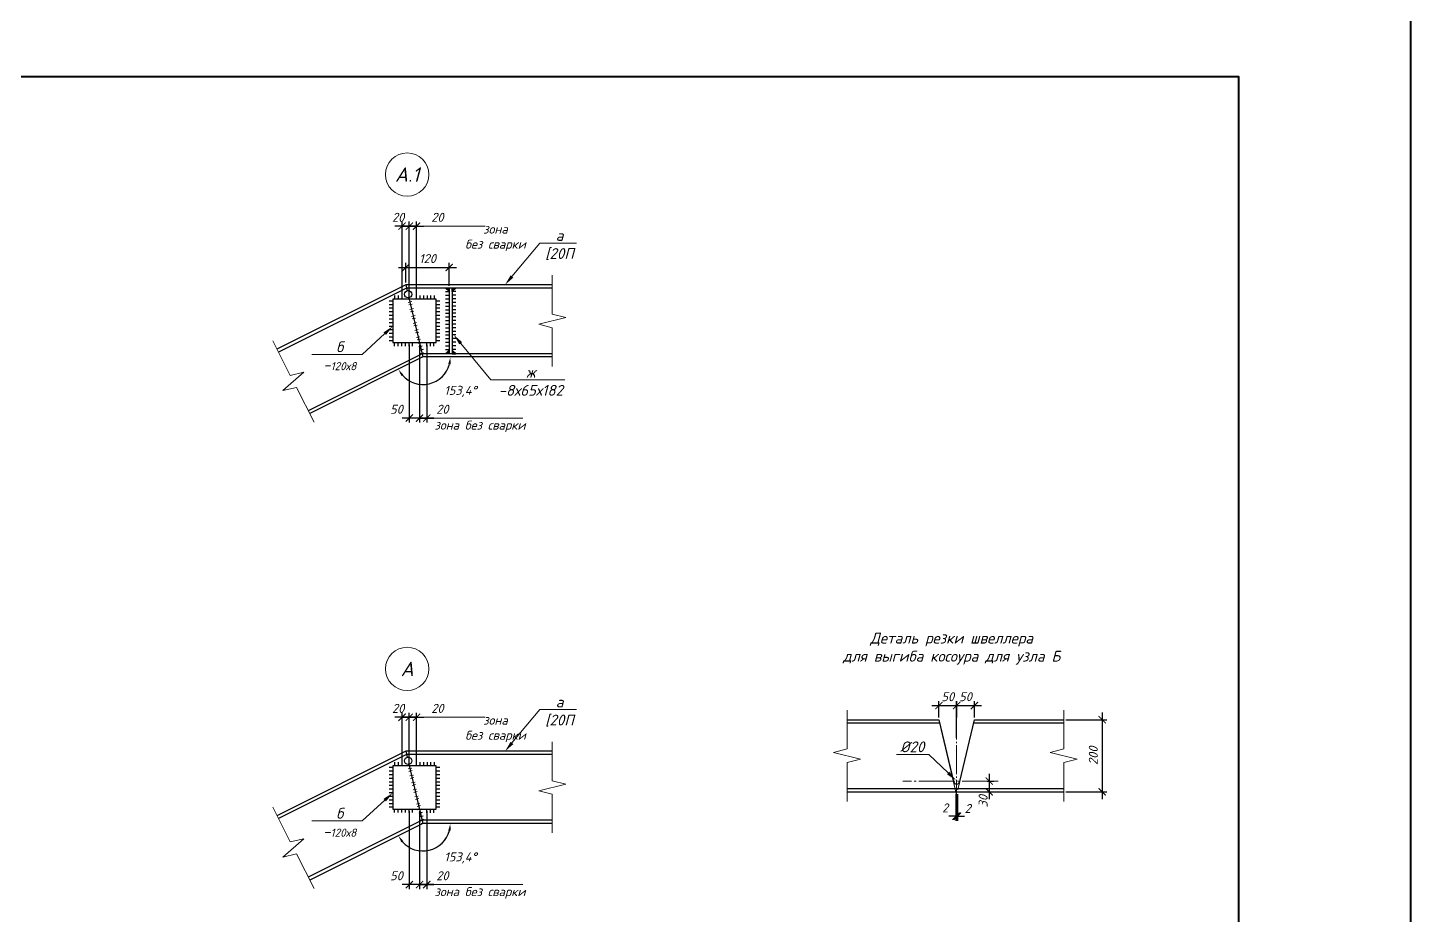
# Model space of a CAD drawing. Header units: millimetres. Extents: x -79646 to 95064, y -231229 to -58107.
# Drawn here: x -43591 to -39761, y -156234 to -153775 of the extents above; entities that cross this region are included whole.
import ezdxf
from ezdxf import colors
from ezdxf.entities.mleader import LeaderData, LeaderLine
from ezdxf.enums import TextEntityAlignment as Align
from ezdxf.math import Vec2, Vec3

# ---------------------------------------------------------------- set-up
doc = ezdxf.new("R2010")
doc.units = ezdxf.units.MM
doc.header["$PDMODE"] = 3
doc.linetypes.add('GOST2.303 5', pattern=[24, 20, -1.5, 1, -1.5])
doc.layers.get('0').update_dxf_attribs({"lineweight": 5})
doc.layers.get('Defpoints').update_dxf_attribs({"lineweight": 0})
for name, color, linetype, lineweight in [('#Cварка', 96, 'Continuous', 30), ('#Dimensions', 7, 'Continuous', 9), ('#Выноски', 7, 'Continuous', 15), ('#Оси', 7, 'Continuous', 9), ('k_ Металл', 1, 'Continuous', 30)]:
    doc.layers.add(name, color=color, linetype=linetype, lineweight=lineweight)
doc.layers.add('NoPrint', color=18, linetype='Continuous', plot=False)
doc.styles.add('ESKDW', font='eskdw.shx', dxfattribs={"oblique": 15})
doc.styles.get("Standard").update_dxf_attribs({"font": 'arial.ttf'})
doc.styles.add('STEP PR', font='isocpeui.ttf')
doc.dimstyles.new('SPDS', dxfattribs={"dimscale": 50, "dimtxt": 2.5, "dimasz": 2, "dimexe": 1.25, "dimexo": 0.625, "dimtad": 1, "dimdec": 0, "dimrnd": 0.001, "dimtxsty": 'ESKDW', "dimblk": 'ARCHTICK', "dimcen": 2.5, "dimdle": 2, "dimclrd": 256, "dimclre": 256, "dimclrt": 7, "dimadec": 0, "dimazin": 2, "dimtfac": 0.75, "dimtdec": 0, "dimtmove": 1, "dimatfit": 3, "dimfxl": 1, "dimtolj": 1, "dimarcsym": 1})

# ---------------------------------------------------------------- blocks, each defined once
blk = doc.blocks.new('*U452')
at = {"color": 0, "linetype": 'ByBlock', "lineweight": -2}
for p, q in [((3.58, 0), (3.9, 1.25)), ((3.9, 1.25), (4.52, -1.25)), ((3.58, 0), (0, 0)), ((4.52, -1.25), (4.83, 0)), ((8.42, 0), (4.83, 0))]:
    blk.add_line(p, q, dxfattribs=at)
blk = doc.blocks.new('*U555')
at = {"color": 0, "linetype": 'ByBlock', "lineweight": -2}
for p, q in [((3.58, 0), (3.9, 1.25)), ((3.9, 1.25), (4.52, -1.25)), ((3.58, 0), (0, 0)), ((4.52, -1.25), (4.83, 0)), ((8.42, 0), (4.83, 0))]:
    blk.add_line(p, q, dxfattribs=at)
blk = doc.blocks.new('*U531')
for points in [[(0, -0.5), (0, 0.5)], [(1, -0.5), (1, 0.5)], [(2, -0.5), (2, 0.5)], [(3, -0.5), (3, 0.5)], [(4, -0.5), (4, 0.5)]]:
    blk.add_lwpolyline(points)
blk = doc.blocks.new('*D443')
at = {"layer": '#Dimensions', "lineweight": -2, "transparency": 16777216}
blk.add_arc((-42496.4, -155979.6), 76.1, 221.6655, 344.8996, dxfattribs=at)
at = {"layer": '#Dimensions', "lineweight": 0, "transparency": 16777216}
for points in [[(-42556, -156032.1), (-42550.5, -156028.3), (-42564.5, -156013.6)], [(-42426.2, -155999), (-42419.6, -155999.9), (-42420.3, -155979.6)]]:
    blk.add_solid(points, dxfattribs=at)
at = {"layer": 'Defpoints', "color": 0, "lineweight": 0, "transparency": 16777216}
for p in [(-42496.4, -155979.6), (-42496.4, -155979.6), (-42246.4, -155979.6), (-42512.6, -156054), (-42717.9, -156090.3)]:
    blk.add_point(p, dxfattribs=at)
at = {"layer": '#Dimensions', "transparency": 16777216, "insert": (-42392.3, -156074.9), "char_height": 25, "attachment_point": 5, "style": 'STEP PR'}
blk.add_mtext('\\A1;153,4°', dxfattribs=at)
blk = doc.blocks.new('*U115')
at = {"color": 0, "linetype": 'ByBlock', "lineweight": -2}
blk.add_circle((0, 0), 6, dxfattribs=at)
blk.add_attdef('Узел', text='', height=4, dxfattribs=at).set_placement((0, 0), align=Align.MIDDLE_CENTER)
blk = doc.blocks.new('*U514')
at = {"lineweight": 13}
for points in [[(0, -0.5), (0, 0.5)], [(0.7, -0.5), (0.7, 0.5)], [(2, -0.5), (2, 0.5)], [(2.7, -0.5), (2.7, 0.5)], [(4, -0.5), (4, 0.5)], [(4.7, -0.5), (4.7, 0.5)], [(6, -0.5), (6, 0.5)], [(6.7, -0.5), (6.7, 0.5)], [(8, -0.5), (8, 0.5)], [(8.7, -0.5), (8.7, 0.5)], [(10, -0.5), (10, 0.5)], [(10.7, -0.5), (10.7, 0.5)]]:
    blk.add_lwpolyline(points, dxfattribs=at)
blk = doc.blocks.new('*U516')
for points in [[(0, -0.5), (0, 0.5)], [(1, -0.5), (1, 0.5)], [(2, -0.5), (2, 0.5)], [(3, -0.5), (3, 0.5)], [(4, -0.5), (4, 0.5)], [(5, -0.5), (5, 0.5)]]:
    blk.add_lwpolyline(points)
blk = doc.blocks.new('*U515')
for points in [[(0, -0.5), (0, 0.5)], [(1, -0.5), (1, 0.5)], [(2, -0.5), (2, 0.5)], [(3, -0.5), (3, 0.5)], [(4, -0.5), (4, 0.5)], [(5, -0.5), (5, 0.5)], [(6, -0.5), (6, 0.5)], [(7, -0.5), (7, 0.5)], [(8, -0.5), (8, 0.5)], [(9, -0.5), (9, 0.5)], [(10, -0.5), (10, 0.5)], [(11, -0.5), (11, 0.5)]]:
    blk.add_lwpolyline(points)
blk = doc.blocks.new('*U517')
for points in [[(0, -0.5), (0, 0.5)], [(1, -0.5), (1, 0.5)], [(2, -0.5), (2, 0.5)]]:
    blk.add_lwpolyline(points)
blk = doc.blocks.new('*U518')
for points in [[(0, -0.5), (0, 0.5)], [(1, -0.5), (1, 0.5)], [(2, -0.5), (2, 0.5)]]:
    blk.add_lwpolyline(points)
blk = doc.blocks.new('_ArchTick')
at = {"color": 0, "linetype": 'ByBlock', "const_width": 0.15}
blk.add_lwpolyline([(-0.5, -0.5), (0.5, 0.5)], dxfattribs=at)
blk = doc.blocks.new('*D529')
at = {"layer": '#Dimensions', "lineweight": -2, "transparency": 16777216}
for p, q in [((-42554.2, -155685.2), (-42574.2, -155685.2)), ((-42554.2, -155813.3), (-42554.2, -155672.7)), ((-42554.2, -155685.2), (-42534.1, -155685.2)), ((-42534.1, -155813.3), (-42534.1, -155672.7)), ((-42534.1, -155685.2), (-42514.1, -155685.2))]:
    blk.add_line(p, q, dxfattribs=at)
at = {"layer": 'Defpoints', "color": 0, "lineweight": 0, "transparency": 16777216}
for p in [(-42534.1, -155685.2), (-42554.2, -155819.6), (-42534.1, -155819.6)]:
    blk.add_point(p, dxfattribs=at)
at = {"layer": '#Dimensions', "lineweight": -2, "transparency": 16777216, "xscale": 20, "yscale": 20, "zscale": 20}
blk.add_blockref('_ArchTick', (-42554.2, -155685.2), dxfattribs=at)
at = {"layer": '#Dimensions', "lineweight": -2, "transparency": 16777216, "xscale": 20, "yscale": 20, "zscale": 20, "rotation": 180}
blk.add_blockref('_ArchTick', (-42534.1, -155685.2), dxfattribs=at)
at = {"layer": '#Dimensions', "transparency": 16777216, "insert": (-42565, -155660.7), "char_height": 25, "attachment_point": 5, "style": 'STEP PR'}
blk.add_mtext('\\A1;20', dxfattribs=at)
blk = doc.blocks.new('*D530')
at = {"layer": '#Dimensions', "lineweight": -2, "transparency": 16777216}
for p, q in [((-42534.1, -155685.2), (-42554.1, -155685.2)), ((-42534.1, -155813.3), (-42534.1, -155672.7)), ((-42514.1, -155685.2), (-42534.1, -155685.2)), ((-42514.1, -155813.3), (-42514.1, -155672.7)), ((-42514.1, -155685.2), (-42494.1, -155685.2))]:
    blk.add_line(p, q, dxfattribs=at)
at = {"layer": 'Defpoints', "color": 0, "lineweight": 0, "transparency": 16777216}
for p in [(-42534.1, -155685.2), (-42534.1, -155819.6), (-42514.1, -155819.6)]:
    blk.add_point(p, dxfattribs=at)
at = {"layer": '#Dimensions', "lineweight": -2, "transparency": 16777216, "xscale": 20, "yscale": 20, "zscale": 20}
blk.add_blockref('_ArchTick', (-42534.1, -155685.2), dxfattribs=at)
at = {"layer": '#Dimensions', "lineweight": -2, "transparency": 16777216, "xscale": 20, "yscale": 20, "zscale": 20, "rotation": 180}
blk.add_blockref('_ArchTick', (-42514.1, -155685.2), dxfattribs=at)
at = {"layer": '#Dimensions', "transparency": 16777216, "insert": (-42456.2, -155660.7), "char_height": 25, "attachment_point": 5, "style": 'STEP PR'}
blk.add_mtext('\\A1;20', dxfattribs=at)
blk = doc.blocks.new('*D527')
at = {"layer": '#Dimensions', "lineweight": -2, "transparency": 16777216}
for p, q in [((-42534.1, -155945.8), (-42534.1, -156161.4)), ((-42485.8, -155945.8), (-42485.8, -156161.4)), ((-42465.8, -156148.9), (-42554.1, -156148.9))]:
    blk.add_line(p, q, dxfattribs=at)
at = {"layer": 'Defpoints', "color": 0, "lineweight": 0, "transparency": 16777216}
for p in [(-42534.1, -155939.6), (-42485.8, -155939.6), (-42534.1, -156148.9)]:
    blk.add_point(p, dxfattribs=at)
at = {"layer": '#Dimensions', "lineweight": -2, "transparency": 16777216, "xscale": 20, "yscale": 20, "zscale": 20, "rotation": 180}
blk.add_blockref('_ArchTick', (-42534.1, -156148.9), dxfattribs=at)
at = {"layer": '#Dimensions', "lineweight": -2, "transparency": 16777216, "xscale": 20, "yscale": 20, "zscale": 20}
blk.add_blockref('_ArchTick', (-42485.8, -156148.9), dxfattribs=at)
at = {"layer": '#Dimensions', "transparency": 16777216, "insert": (-42569.6, -156124.4), "char_height": 25, "attachment_point": 5, "style": 'STEP PR'}
blk.add_mtext('\\A1;50', dxfattribs=at)
blk = doc.blocks.new('*D528')
at = {"layer": '#Dimensions', "lineweight": -2, "transparency": 16777216}
for p, q in [((-42505.8, -155945.8), (-42505.8, -156161.4)), ((-42485.8, -155945.7), (-42485.8, -156161.4)), ((-42505.8, -156148.9), (-42525.8, -156148.9)), ((-42505.8, -156148.9), (-42485.8, -156148.9)), ((-42485.8, -156148.9), (-42465.8, -156148.9))]:
    blk.add_line(p, q, dxfattribs=at)
at = {"layer": 'Defpoints', "color": 0, "lineweight": 0, "transparency": 16777216}
for p in [(-42505.8, -155939.6), (-42485.8, -155939.4), (-42485.8, -156148.9)]:
    blk.add_point(p, dxfattribs=at)
at = {"layer": '#Dimensions', "lineweight": -2, "transparency": 16777216, "xscale": 20, "yscale": 20, "zscale": 20}
blk.add_blockref('_ArchTick', (-42505.8, -156148.9), dxfattribs=at)
at = {"layer": '#Dimensions', "lineweight": -2, "transparency": 16777216, "xscale": 20, "yscale": 20, "zscale": 20, "rotation": 180}
blk.add_blockref('_ArchTick', (-42485.8, -156148.9), dxfattribs=at)
at = {"layer": '#Dimensions', "transparency": 16777216, "insert": (-42442.4, -156124.4), "char_height": 25, "attachment_point": 5, "style": 'STEP PR'}
blk.add_mtext('\\A1;20', dxfattribs=at)
blk = doc.blocks.new('*D532')
at = {"layer": '#Dimensions', "lineweight": -2, "transparency": 16777216}
for p, q in [((-41017.8, -155898.3), (-41017.8, -155972)), ((-41015.8, -155898.3), (-41015.8, -155972)), ((-41017.8, -155959.5), (-41037.8, -155959.5)), ((-41017.8, -155959.5), (-41015.8, -155959.5)), ((-41015.8, -155959.5), (-40995.8, -155959.5))]:
    blk.add_line(p, q, dxfattribs=at)
at = {"layer": 'Defpoints', "color": 0, "lineweight": 0, "transparency": 16777216}
for p in [(-41017.8, -155892), (-41015.8, -155892), (-41015.8, -155959.5)]:
    blk.add_point(p, dxfattribs=at)
at = {"layer": '#Dimensions', "lineweight": -2, "transparency": 16777216, "xscale": 20, "yscale": 20, "zscale": 20}
blk.add_blockref('_ArchTick', (-41017.8, -155959.5), dxfattribs=at)
at = {"layer": '#Dimensions', "lineweight": -2, "transparency": 16777216, "xscale": 20, "yscale": 20, "zscale": 20, "rotation": 180}
blk.add_blockref('_ArchTick', (-41015.8, -155959.5), dxfattribs=at)
at = {"layer": '#Dimensions', "transparency": 16777216, "insert": (-40987, -155938), "char_height": 25, "attachment_point": 5, "style": 'STEP PR'}
blk.add_mtext('\\A1;2', dxfattribs=at)
blk = doc.blocks.new('*D533')
at = {"layer": '#Dimensions', "lineweight": -2, "transparency": 16777216}
for p, q in [((-41019.8, -155898.3), (-41019.8, -155972)), ((-41017.8, -155898.3), (-41017.8, -155972)), ((-41019.8, -155959.5), (-41039.8, -155959.5)), ((-41019.8, -155959.5), (-41017.8, -155959.5)), ((-41017.8, -155959.5), (-40997.8, -155959.5))]:
    blk.add_line(p, q, dxfattribs=at)
at = {"layer": 'Defpoints', "color": 0, "lineweight": 0, "transparency": 16777216}
for p in [(-41019.8, -155892), (-41017.8, -155892), (-41017.8, -155959.5)]:
    blk.add_point(p, dxfattribs=at)
at = {"layer": '#Dimensions', "lineweight": -2, "transparency": 16777216, "xscale": 20, "yscale": 20, "zscale": 20}
blk.add_blockref('_ArchTick', (-41019.8, -155959.5), dxfattribs=at)
at = {"layer": '#Dimensions', "lineweight": -2, "transparency": 16777216, "xscale": 20, "yscale": 20, "zscale": 20, "rotation": 180}
blk.add_blockref('_ArchTick', (-41017.8, -155959.5), dxfattribs=at)
at = {"layer": '#Dimensions', "transparency": 16777216, "insert": (-41049.7, -155936.4), "char_height": 25, "attachment_point": 5, "style": 'STEP PR'}
blk.add_mtext('\\A1;2', dxfattribs=at)
blk = doc.blocks.new('*D534')
at = {"layer": '#Dimensions', "lineweight": -2, "transparency": 16777216}
for p, q in [((-41087, -155652.8), (-40997.8, -155652.8)), ((-41067, -155685.8), (-41067, -155640.3)), ((-41017.8, -155742.1), (-41017.8, -155640.3))]:
    blk.add_line(p, q, dxfattribs=at)
at = {"layer": 'Defpoints', "color": 0, "lineweight": 0, "transparency": 16777216}
for p in [(-41017.8, -155652.8), (-41067, -155692), (-41017.8, -155748.4)]:
    blk.add_point(p, dxfattribs=at)
at = {"layer": '#Dimensions', "lineweight": -2, "transparency": 16777216, "xscale": 20, "yscale": 20, "zscale": 20, "rotation": 180}
blk.add_blockref('_ArchTick', (-41067, -155652.8), dxfattribs=at)
at = {"layer": '#Dimensions', "lineweight": -2, "transparency": 16777216, "xscale": 20, "yscale": 20, "zscale": 20}
blk.add_blockref('_ArchTick', (-41017.8, -155652.8), dxfattribs=at)
at = {"layer": '#Dimensions', "transparency": 16777216, "insert": (-41042.4, -155628.3), "char_height": 25, "attachment_point": 5, "style": 'STEP PR'}
blk.add_mtext('\\A1;50', dxfattribs=at)
blk = doc.blocks.new('*D535')
at = {"layer": '#Dimensions', "lineweight": -2, "transparency": 16777216}
for p, q in [((-41037.7, -155652.8), (-40948.6, -155652.8)), ((-41017.7, -155685.8), (-41017.7, -155640.3)), ((-40968.6, -155685.8), (-40968.6, -155640.3))]:
    blk.add_line(p, q, dxfattribs=at)
at = {"layer": 'Defpoints', "color": 0, "lineweight": 0, "transparency": 16777216}
for p in [(-40968.6, -155652.8), (-41017.7, -155692), (-40968.6, -155692)]:
    blk.add_point(p, dxfattribs=at)
at = {"layer": '#Dimensions', "lineweight": -2, "transparency": 16777216, "xscale": 20, "yscale": 20, "zscale": 20, "rotation": 180}
blk.add_blockref('_ArchTick', (-41017.7, -155652.8), dxfattribs=at)
at = {"layer": '#Dimensions', "lineweight": -2, "transparency": 16777216, "xscale": 20, "yscale": 20, "zscale": 20}
blk.add_blockref('_ArchTick', (-40968.6, -155652.8), dxfattribs=at)
at = {"layer": '#Dimensions', "transparency": 16777216, "insert": (-40993.1, -155628.3), "char_height": 25, "attachment_point": 5, "style": 'STEP PR'}
blk.add_mtext('\\A1;50', dxfattribs=at)
blk = doc.blocks.new('*D536')
at = {"layer": '#Dimensions', "lineweight": -2, "transparency": 16777216}
for p, q in [((-40933.5, -155862), (-40915.2, -155862)), ((-40927.7, -155842), (-40927.7, -155912)), ((-40933.5, -155892), (-40915.2, -155892))]:
    blk.add_line(p, q, dxfattribs=at)
at = {"layer": 'Defpoints', "color": 0, "lineweight": 0, "transparency": 16777216}
for p in [(-40939.8, -155862), (-40939.8, -155892), (-40927.7, -155892)]:
    blk.add_point(p, dxfattribs=at)
at = {"layer": '#Dimensions', "lineweight": -2, "transparency": 16777216, "xscale": 20, "yscale": 20, "zscale": 20}
for p, rotation in [((-40927.7, -155862), 90), ((-40927.7, -155892), 270)]:
    blk.add_blockref('_ArchTick', p, dxfattribs=dict(at, rotation=rotation))
at = {"layer": '#Dimensions', "transparency": 16777216, "insert": (-40944.4, -155917.9), "char_height": 25, "attachment_point": 5, "rotation": 90, "style": 'STEP PR'}
blk.add_mtext('\\A1;30', dxfattribs=at)
blk = doc.blocks.new('*D537')
at = {"layer": '#Dimensions', "lineweight": -2, "transparency": 16777216}
for p, q in [((-40715.1, -155692), (-40602.2, -155692)), ((-40614.7, -155672), (-40614.7, -155912)), ((-40715.1, -155892), (-40602.2, -155892))]:
    blk.add_line(p, q, dxfattribs=at)
at = {"layer": 'Defpoints', "color": 0, "lineweight": 0, "transparency": 16777216}
for p in [(-40721.3, -155692), (-40721.3, -155892), (-40614.7, -155892)]:
    blk.add_point(p, dxfattribs=at)
at = {"layer": '#Dimensions', "lineweight": -2, "transparency": 16777216, "xscale": 20, "yscale": 20, "zscale": 20}
for p, rotation in [((-40614.7, -155692), 90), ((-40614.7, -155892), 270)]:
    blk.add_blockref('_ArchTick', p, dxfattribs=dict(at, rotation=rotation))
at = {"layer": '#Dimensions', "transparency": 16777216, "insert": (-40639.2, -155792), "char_height": 25, "attachment_point": 5, "rotation": 90, "style": 'STEP PR'}
blk.add_mtext('\\A1;200', dxfattribs=at)
blk = doc.blocks.new('*D1399')
at = {"layer": '#Dimensions', "lineweight": -2, "transparency": 16777216}
blk.add_arc((-42496.4, -154687.2), 76.1, 221.6655, 344.8996, dxfattribs=at)
at = {"layer": '#Dimensions', "lineweight": 0, "transparency": 16777216}
for points in [[(-42426.2, -154706.6), (-42419.6, -154707.4), (-42420.3, -154687.2)], [(-42556, -154739.6), (-42550.5, -154735.9), (-42564.5, -154721.2)]]:
    blk.add_solid(points, dxfattribs=at)
at = {"layer": 'Defpoints', "color": 0, "lineweight": 0, "transparency": 16777216}
for p in [(-42496.4, -154687.2), (-42496.4, -154687.2), (-42246.4, -154687.2), (-42512.6, -154761.5), (-42717.9, -154797.9)]:
    blk.add_point(p, dxfattribs=at)
at = {"layer": '#Dimensions', "transparency": 16777216, "insert": (-42392.3, -154782.5), "char_height": 25, "attachment_point": 5, "style": 'STEP PR'}
blk.add_mtext('\\A1;153,4°', dxfattribs=at)
blk = doc.blocks.new('*D1400')
at = {"layer": '#Dimensions', "lineweight": -2, "transparency": 16777216}
for p, q in [((-42554.2, -154324.7), (-42574.2, -154324.7)), ((-42554.2, -154520.9), (-42554.2, -154312.2)), ((-42554.2, -154324.7), (-42534.1, -154324.7)), ((-42534.1, -154520.9), (-42534.1, -154312.2)), ((-42534.1, -154324.7), (-42514.1, -154324.7))]:
    blk.add_line(p, q, dxfattribs=at)
at = {"layer": 'Defpoints', "color": 0, "lineweight": 0, "transparency": 16777216}
for p in [(-42534.1, -154324.7), (-42554.2, -154527.2), (-42534.1, -154527.2)]:
    blk.add_point(p, dxfattribs=at)
at = {"layer": '#Dimensions', "lineweight": -2, "transparency": 16777216, "xscale": 20, "yscale": 20, "zscale": 20}
blk.add_blockref('_ArchTick', (-42554.2, -154324.7), dxfattribs=at)
at = {"layer": '#Dimensions', "lineweight": -2, "transparency": 16777216, "xscale": 20, "yscale": 20, "zscale": 20, "rotation": 180}
blk.add_blockref('_ArchTick', (-42534.1, -154324.7), dxfattribs=at)
at = {"layer": '#Dimensions', "transparency": 16777216, "insert": (-42565, -154300.2), "char_height": 25, "attachment_point": 5, "style": 'STEP PR'}
blk.add_mtext('\\A1;20', dxfattribs=at)
blk = doc.blocks.new('*D1401')
at = {"layer": '#Dimensions', "lineweight": -2, "transparency": 16777216}
for p, q in [((-42534.1, -154324.7), (-42554.1, -154324.7)), ((-42534.1, -154520.9), (-42534.1, -154312.2)), ((-42514.1, -154324.7), (-42534.1, -154324.7)), ((-42514.1, -154520.9), (-42514.1, -154312.2)), ((-42514.1, -154324.7), (-42494.1, -154324.7))]:
    blk.add_line(p, q, dxfattribs=at)
at = {"layer": 'Defpoints', "color": 0, "lineweight": 0, "transparency": 16777216}
for p in [(-42534.1, -154324.7), (-42534.1, -154527.2), (-42514.1, -154527.2)]:
    blk.add_point(p, dxfattribs=at)
at = {"layer": '#Dimensions', "lineweight": -2, "transparency": 16777216, "xscale": 20, "yscale": 20, "zscale": 20}
blk.add_blockref('_ArchTick', (-42534.1, -154324.7), dxfattribs=at)
at = {"layer": '#Dimensions', "lineweight": -2, "transparency": 16777216, "xscale": 20, "yscale": 20, "zscale": 20, "rotation": 180}
blk.add_blockref('_ArchTick', (-42514.1, -154324.7), dxfattribs=at)
at = {"layer": '#Dimensions', "transparency": 16777216, "insert": (-42456.2, -154300.2), "char_height": 25, "attachment_point": 5, "style": 'STEP PR'}
blk.add_mtext('\\A1;20', dxfattribs=at)
blk = doc.blocks.new('*D1403')
at = {"layer": '#Dimensions', "lineweight": -2, "transparency": 16777216}
for p, q in [((-42534.1, -154653.4), (-42534.1, -154868.9)), ((-42485.8, -154653.4), (-42485.8, -154868.9)), ((-42465.8, -154856.4), (-42554.1, -154856.4))]:
    blk.add_line(p, q, dxfattribs=at)
at = {"layer": 'Defpoints', "color": 0, "lineweight": 0, "transparency": 16777216}
for p in [(-42534.1, -154647.2), (-42485.8, -154647.2), (-42534.1, -154856.4)]:
    blk.add_point(p, dxfattribs=at)
at = {"layer": '#Dimensions', "lineweight": -2, "transparency": 16777216, "xscale": 20, "yscale": 20, "zscale": 20, "rotation": 180}
blk.add_blockref('_ArchTick', (-42534.1, -154856.4), dxfattribs=at)
at = {"layer": '#Dimensions', "lineweight": -2, "transparency": 16777216, "xscale": 20, "yscale": 20, "zscale": 20}
blk.add_blockref('_ArchTick', (-42485.8, -154856.4), dxfattribs=at)
at = {"layer": '#Dimensions', "transparency": 16777216, "insert": (-42569.6, -154831.9), "char_height": 25, "attachment_point": 5, "style": 'STEP PR'}
blk.add_mtext('\\A1;50', dxfattribs=at)
blk = doc.blocks.new('*D1402')
at = {"layer": '#Dimensions', "lineweight": -2, "transparency": 16777216}
for p, q in [((-42505.8, -154653.4), (-42505.8, -154868.9)), ((-42485.8, -154653.2), (-42485.8, -154868.9)), ((-42505.8, -154856.4), (-42525.8, -154856.4)), ((-42505.8, -154856.4), (-42485.8, -154856.4)), ((-42485.8, -154856.4), (-42465.8, -154856.4))]:
    blk.add_line(p, q, dxfattribs=at)
at = {"layer": 'Defpoints', "color": 0, "lineweight": 0, "transparency": 16777216}
for p in [(-42505.8, -154647.2), (-42485.8, -154647), (-42485.8, -154856.4)]:
    blk.add_point(p, dxfattribs=at)
at = {"layer": '#Dimensions', "lineweight": -2, "transparency": 16777216, "xscale": 20, "yscale": 20, "zscale": 20}
blk.add_blockref('_ArchTick', (-42505.8, -154856.4), dxfattribs=at)
at = {"layer": '#Dimensions', "lineweight": -2, "transparency": 16777216, "xscale": 20, "yscale": 20, "zscale": 20, "rotation": 180}
blk.add_blockref('_ArchTick', (-42485.8, -154856.4), dxfattribs=at)
at = {"layer": '#Dimensions', "transparency": 16777216, "insert": (-42442.4, -154831.9), "char_height": 25, "attachment_point": 5, "style": 'STEP PR'}
blk.add_mtext('\\A1;20', dxfattribs=at)
blk = doc.blocks.new('*D1404')
at = {"layer": '#Dimensions', "lineweight": -2, "transparency": 16777216}
for p, q in [((-42563.6, -154439.1), (-42403.6, -154439.1)), ((-42543.6, -154480.9), (-42543.6, -154426.6)), ((-42423.6, -154489.9), (-42423.6, -154426.6))]:
    blk.add_line(p, q, dxfattribs=at)
at = {"layer": 'Defpoints', "color": 0, "lineweight": 0, "transparency": 16777216}
for p in [(-42423.6, -154439.1), (-42543.6, -154487.2), (-42423.6, -154496.2)]:
    blk.add_point(p, dxfattribs=at)
at = {"layer": '#Dimensions', "lineweight": -2, "transparency": 16777216, "xscale": 20, "yscale": 20, "zscale": 20, "rotation": 180}
blk.add_blockref('_ArchTick', (-42543.6, -154439.1), dxfattribs=at)
at = {"layer": '#Dimensions', "lineweight": -2, "transparency": 16777216, "xscale": 20, "yscale": 20, "zscale": 20}
blk.add_blockref('_ArchTick', (-42423.6, -154439.1), dxfattribs=at)
at = {"layer": '#Dimensions', "transparency": 16777216, "insert": (-42483.6, -154414.6), "char_height": 25, "attachment_point": 5, "style": 'STEP PR'}
blk.add_mtext('\\A1;120', dxfattribs=at)
blk = doc.blocks.new('*U548')
for points in [[(0, -0.5), (0, 0.5)], [(1, -0.5), (1, 0.5)], [(2, -0.5), (2, 0.5)], [(3, -0.5), (3, 0.5)], [(4, -0.5), (4, 0.5)], [(5, -0.5), (5, 0.5)], [(6, -0.5), (6, 0.5)], [(7, -0.5), (7, 0.5)], [(8, -0.5), (8, 0.5)], [(9, -0.5), (9, 0.5)], [(10, -0.5), (10, 0.5)], [(11, -0.5), (11, 0.5)], [(12, -0.5), (12, 0.5)], [(13, -0.5), (13, 0.5)], [(14, -0.5), (14, 0.5)], [(15, -0.5), (15, 0.5)], [(16, -0.5), (16, 0.5)], [(17, -0.5), (17, 0.5)], [(18, -0.5), (18, 0.5)]]:
    blk.add_lwpolyline(points)

msp = doc.modelspace()

# ---------------------------------------------------------------- hatches: boundary and pattern name
at = {"layer": '#Cварка'}
h = msp.add_hatch(color=256, dxfattribs=at)
h.dxf.hatch_style = 1
h.paths.add_polyline_path([(-42433.60365, -154496.16391), (-42423.59237, -154496.16391), (-42423.59237, -154506.16391)])
h = msp.add_hatch(color=256, dxfattribs=at)
h.dxf.hatch_style = 1
h.paths.add_polyline_path([(-42405.58109, -154496.16391), (-42415.59237, -154496.16391), (-42415.59237, -154506.16391)])
h = msp.add_hatch(color=256, dxfattribs=at)
h.dxf.hatch_style = 1
h.paths.add_polyline_path([(-42433.60365, -154678.16391), (-42423.59237, -154678.16391), (-42423.59237, -154668.16391)])
h = msp.add_hatch(color=256, dxfattribs=at)
h.dxf.hatch_style = 1
h.paths.add_polyline_path([(-42405.58109, -154678.16391), (-42415.59237, -154678.16391), (-42415.59237, -154668.16391)])

# ---------------------------------------------------------------- linework, layer by layer
for points in [[(-42423.59237, -154506.16391), (-42433.60365, -154496.16391)], [(-42415.59237, -154506.16391), (-42405.58109, -154496.16391)], [(-42423.59237, -154668.16391), (-42433.60365, -154678.16391)], [(-42415.59237, -154668.16391), (-42405.58109, -154678.16391)]]:
    msp.add_lwpolyline(points, dxfattribs=at)
for points in [[(-42423.59237, -154496.16391), (-42433.60365, -154496.16391), (-42423.59237, -154506.16391)], [(-42415.59237, -154496.16391), (-42405.58109, -154496.16391), (-42415.59237, -154506.16391)], [(-42423.59237, -154678.16391), (-42433.60365, -154678.16391), (-42423.59237, -154668.16391)], [(-42415.59237, -154678.16391), (-42405.58109, -154678.16391), (-42415.59237, -154668.16391)]]:
    msp.add_lwpolyline(points, close=True, dxfattribs=at)
at = {"layer": '#Dimensions'}
for points in [[(-42494.14965, -154324.66674), (-42323.84173, -154324.66674)], [(-42497.17128, -154856.42224), (-42219.41546, -154856.42224)], [(-42494.14965, -155685.17109), (-42323.84173, -155685.17109)], [(-42497.17128, -156148.8566), (-42219.41546, -156148.8566)]]:
    msp.add_lwpolyline(points, dxfattribs=at)
at = {"layer": '#Оси', "linetype": 'GOST2.303 5', "ltscale": 4}
msp.add_lwpolyline([(-41017.76613, -155938.93859), (-41017.76613, -155684.62927)], dxfattribs=at)
at = {"layer": '#Оси', "linetype": 'GOST2.303 5', "ltscale": 10}
for points in [[(-40968.55254, -155692.00155), (-41017.76613, -155900.47369)], [(-41060.45681, -155719.63307), (-41017.76613, -155900.47369)]]:
    msp.add_lwpolyline(points, dxfattribs=at)
at = {"layer": '#Оси', "linetype": 'GOST2.303 5', "ltscale": 5}
msp.add_lwpolyline([(-40902.81672, -155862.00155), (-41166.82907, -155862.00155)], dxfattribs=at)
at = {"color": 3, "lineweight": 40}
for points in [[(-70697.29289, -134472.89227), (-39760.91734, -134472.89227), (-39760.91734, -159148.24962), (-70697.29289, -159148.24962)], [(-45220.07569, -153909.81234), (-40236.90428, -153909.81234), (-40236.90428, -158751.69814), (-45220.07569, -158751.69814)]]:
    msp.add_lwpolyline(points, close=True, dxfattribs=at)
at = {"layer": 'k_ Металл'}
for points in [[(-42138.2316, -154487.16391), (-42543.59237, -154487.16391), (-42900.67299, -154665.70422)], [(-42138.2316, -154496.16391), (-42541.46776, -154496.16391), (-42896.64806, -154673.75406)], [(-42543.59237, -154487.16391), (-42539.69555, -154503.6711)], [(-42423.59237, -154496.16391), (-42423.59237, -154678.16391)], [(-42423.59237, -154496.16391), (-42423.59237, -154678.16391)], [(-42423.59237, -154496.16391), (-42423.59237, -154678.16391)], [(-42423.59237, -154496.16391), (-42423.59237, -154678.16391)], [(-42415.59237, -154496.16391), (-42415.59237, -154678.16391)], [(-42415.59237, -154496.16391), (-42415.59237, -154678.16391)], [(-42535.10049, -154523.13608), (-42496.37877, -154687.16391)], [(-42138.16926, -154678.16391), (-42498.50339, -154678.16391), (-42813.89719, -154835.86081)], [(-42138.16926, -154687.16391), (-42496.37877, -154687.16391), (-42809.87227, -154843.91066)], [(-41321.42712, -155692.00155), (-41066.97973, -155692.00155)], [(-41321.42712, -155701.00155), (-41064.85512, -155701.00155)], [(-40970.67715, -155701.00155), (-40721.30423, -155701.00155)], [(-40968.55254, -155692.00155), (-40721.30423, -155692.00155)], [(-42138.2316, -155779.59827), (-42543.59237, -155779.59827), (-42900.67299, -155958.13858)], [(-42543.59237, -155779.59827), (-42539.69555, -155796.10545)], [(-42138.2316, -155788.59827), (-42541.46776, -155788.59827), (-42896.64806, -155966.18842)], [(-42535.10049, -155815.57043), (-42496.37877, -155979.59827)], [(-41321.42712, -155883.00155), (-41017.76613, -155883.00155)], [(-41321.42712, -155892.00155), (-41017.76613, -155892.00155)], [(-41017.76613, -155883.00155), (-41017.76613, -155883.00155), (-40721.30423, -155883.00155)], [(-41017.76613, -155892.00155), (-40721.30423, -155892.00155)], [(-42138.16926, -155970.59827), (-42498.50339, -155970.59827), (-42813.89719, -156128.29517)], [(-42138.16926, -155979.59827), (-42496.37877, -155979.59827), (-42809.87227, -156136.34502)]]:
    msp.add_lwpolyline(points, dxfattribs=at)
for points in [[(-42579.98557, -154647.16391), (-42459.98557, -154647.16391), (-42459.98557, -154527.16391), (-42579.98557, -154527.16391)], [(-42579.98557, -155939.59827), (-42459.98557, -155939.59827), (-42459.98557, -155819.59827), (-42579.98557, -155819.59827)]]:
    msp.add_lwpolyline(points, close=True, dxfattribs=at)
msp.add_lwpolyline([(-41066.97973, -155692.00155), (-41026.52537, -155863.36895, 0.7914183192), (-41009.00689, -155863.36895), (-40968.55254, -155692.00155)], format="xyb", dxfattribs=at)
for centre in [(-42537.39802, -154513.40359), (-42537.39802, -155805.83794)]:
    msp.add_circle(centre, 10, dxfattribs=at)
at = {"layer": 'NoPrint', "color": 5, "lineweight": 0}
msp.add_lwpolyline([(-42423.59237, -154496.16391), (-42415.59237, -154496.16391)], dxfattribs=at)

# ---------------------------------------------------------------- block references
at = {"layer": '#Cварка', "yscale": 9.999999999999998, "zscale": 9.999999999999998}
for name, p, xscale in [('*U518', (-42554.17211, -154522.16391), -9.999999999999998), ('*U516', (-42514.14965, -154522.16391), 9.999999999999998), ('*U517', (-42485.82149, -154652.16391), 9.999999999999998), ('*U518', (-42554.17211, -155814.59827), -9.999999999999998), ('*U516', (-42514.14965, -155814.59827), 9.999999999999998), ('*U517', (-42485.82149, -155944.59827), 9.999999999999998)]:
    msp.add_blockref(name, p, dxfattribs=dict(at, xscale=xscale))
at = {"layer": '#Cварка'}
for name, p, xscale, yscale, zscale, rotation in [('*U548', (-42428.59237, -154496.16391), 9.999999999999998, 9.999999999999998, 9.999999999999998, 270), ('*U548', (-42410.59237, -154496.16391), -9.999999999999998, 10, 10, 90), ('*U515', (-42584.98557, -154532.33041), -9.999999999999998, 10, 10, 90), ('*U514', (-42532.37128, -154534.69721), 10, 10, 10, 283.2825255885386), ('*U515', (-42454.98557, -154532.33041), -9.999999999999998, 10, 10, 90), ('*U516', (-42525.82149, -154651.97884), 9.999999999999998, 9.999999999999998, 9.999999999999998, 180), ('*U531', (-42496.37877, -154687.16391), 10, 10, 10, 103.2825255885386), ('*U515', (-42584.98557, -155824.76477), -9.999999999999998, 10, 10, 90), ('*U514', (-42532.37128, -155827.13157), 10, 10, 10, 283.2825255885386), ('*U515', (-42454.98557, -155824.76477), -9.999999999999998, 10, 10, 90), ('*U516', (-42525.82149, -155944.4132), 9.999999999999998, 9.999999999999998, 9.999999999999998, 180), ('*U531', (-42496.37877, -155979.59827), 10, 10, 10, 103.2825255885386)]:
    msp.add_blockref(name, p, dxfattribs=dict(at, xscale=xscale, yscale=yscale, zscale=zscale, rotation=rotation))
at = {"layer": '#Dimensions'}
ref = msp.add_blockref('*U115', (-42540.00687, -154181.77243), dxfattribs=dict(at, xscale=10, yscale=10, zscale=10))
ref.add_attrib('Узел', 'A.1', dxfattribs={"layer": '0', "color": 0, "linetype": 'ByBlock', "lineweight": -2, "height": 40, "style": 'STEP PR'}).set_placement((-42540.00687, -154181.77243), align=Align.MIDDLE_CENTER)
ref = msp.add_blockref('*U115', (-42540.00687, -155551.36298), dxfattribs=dict(at, xscale=10, yscale=10, zscale=10))
ref.add_attrib('Узел', 'A', dxfattribs={"layer": '0', "color": 0, "linetype": 'ByBlock', "lineweight": -2, "height": 40, "style": 'STEP PR'}).set_placement((-42540.00687, -155551.36298), align=Align.MIDDLE_CENTER)
at = {"yscale": -30, "zscale": -30}
for name, p, xscale, rotation in [('*U452', (-42138.2316, -154713.41391), -30, 270), ('*U555', (-42797.95502, -154867.29958), -30, 296.9999999999922), ('*U452', (-41321.42712, -155665.75155), 30, 270), ('*U452', (-40721.30423, -155665.75155), 30, 270), ('*U452', (-42138.2316, -156005.84827), -30, 270), ('*U555', (-42797.95502, -156159.73394), -30, 296.9999999999922)]:
    msp.add_blockref(name, p, dxfattribs=dict(at, xscale=xscale, rotation=rotation))

# ---------------------------------------------------------------- texts
at = {"layer": '#Dimensions', "style": 'STEP PR'}
for s, insert, char_height, width, attachment_point in [('зона \\Pбез сварки', (-42295.29758, -154357.1012), 25, 369.3548251, 5), ('  зона без сварки', (-42354.05598, -154879.33527), 25, 373.2218517, 5), ('{\\fISOCPEUR|b1|i1|c204|p34;Деталь резки швеллера\\Pдля выгиба косоура для узла Б}', (-41031.77572, -155539.21916), 30, 977.3879629, 8), ('зона \\Pбез сварки', (-42295.29758, -155717.60555), 25, 369.3548251, 5), ('  зона без сварки', (-42354.05598, -156171.76963), 25, 373.2218517, 5)]:
    msp.add_mtext(s, dxfattribs=dict(at, insert=insert, char_height=char_height, width=width, attachment_point=attachment_point))

# ---------------------------------------------------------------- dimensions: what is measured, and where the dimension line sits
at = {"layer": '#Dimensions'}
for base, p1, p2, override, picture, middle in [((-42534.14965, -154324.66674), (-42554.17211, -154527.16391), (-42534.14965, -154527.16391), {"dimscale": 10, "dimgap": 1.2, "dimrnd": 5, "dimtxsty": 'STEP PR', "dimblk1": 'ArchTick', "dimblk2": 'ArchTick', "dimsah": 1, "dimclrt": 256}, '*D1400', (-42564.98792, -154324.66674)), ((-42534.14965, -154324.66674), (-42514.14965, -154527.16391), (-42534.14965, -154527.16391), {"dimscale": 10, "dimgap": 1.2, "dimrnd": 5, "dimtxsty": 'STEP PR', "dimblk1": 'ArchTick', "dimblk2": 'ArchTick', "dimsah": 1, "dimclrt": 256}, '*D1401', (-42456.22878, -154324.66674)), ((-42534.14965, -154856.42224), (-42485.82149, -154647.16391), (-42534.14965, -154647.16391), {"dimscale": 10, "dimgap": 1.2, "dimrnd": 5, "dimtxsty": 'STEP PR', "dimblk1": 'ArchTick', "dimblk2": 'ArchTick', "dimsah": 1, "dimclrt": 256}, '*D1403', (-42569.61054, -154856.42224)), ((-42485.82149, -154856.42224), (-42505.82149, -154647.16391), (-42485.82149, -154646.97884), {"dimscale": 10, "dimgap": 1.2, "dimrnd": 5, "dimtxsty": 'STEP PR', "dimblk1": 'ArchTick', "dimblk2": 'ArchTick', "dimsah": 1, "dimclrt": 256}, '*D1402', (-42442.39447, -154856.42224)), ((-41017.76613, -155652.79175), (-41066.97973, -155692.00155), (-41017.76613, -155748.36204), {"dimscale": 10, "dimgap": 1.2, "dimrnd": 5, "dimtxsty": 'STEP PR', "dimblk1": 'ArchTick', "dimblk2": 'ArchTick', "dimsah": 1, "dimclrt": 256}, '*D534', (-41042.37293, -155652.79175)), ((-40968.55254, -155652.79175), (-41017.66747, -155692.00155), (-40968.55254, -155692.00155), {"dimscale": 10, "dimgap": 1.2, "dimrnd": 5, "dimtxsty": 'STEP PR', "dimblk1": 'ArchTick', "dimblk2": 'ArchTick', "dimsah": 1, "dimclrt": 256}, '*D535', (-40993.11, -155652.79175)), ((-42534.14965, -155685.17109), (-42554.17211, -155819.59827), (-42534.14965, -155819.59827), {"dimscale": 10, "dimgap": 1.2, "dimrnd": 5, "dimtxsty": 'STEP PR', "dimblk1": 'ArchTick', "dimblk2": 'ArchTick', "dimsah": 1, "dimclrt": 256}, '*D529', (-42564.98792, -155685.17109)), ((-42534.14965, -155685.17109), (-42514.14965, -155819.59827), (-42534.14965, -155819.59827), {"dimscale": 10, "dimgap": 1.2, "dimrnd": 5, "dimtxsty": 'STEP PR', "dimblk1": 'ArchTick', "dimblk2": 'ArchTick', "dimsah": 1, "dimclrt": 256}, '*D530', (-42456.22878, -155685.17109)), ((-41017.76613, -155959.47177), (-41019.76613, -155892.00155), (-41017.76613, -155892.00155), {"dimscale": 10, "dimgap": 1.2, "dimrnd": 1, "dimtxsty": 'STEP PR', "dimblk1": 'ArchTick', "dimblk2": 'ArchTick', "dimsah": 1, "dimclrt": 256}, '*D533', (-41049.6965, -155960.91641)), ((-41015.76613, -155959.47177), (-41017.76613, -155892.00155), (-41015.76613, -155892.00155), {"dimscale": 10, "dimgap": 1.2, "dimrnd": 1, "dimtxsty": 'STEP PR', "dimblk1": 'ArchTick', "dimblk2": 'ArchTick', "dimsah": 1, "dimclrt": 256}, '*D532', (-40987.01998, -155962.52033)), ((-42534.14965, -156148.8566), (-42485.82149, -155939.59827), (-42534.14965, -155939.59827), {"dimscale": 10, "dimgap": 1.2, "dimrnd": 5, "dimtxsty": 'STEP PR', "dimblk1": 'ArchTick', "dimblk2": 'ArchTick', "dimsah": 1, "dimclrt": 256}, '*D527', (-42569.61054, -156148.8566)), ((-42485.82149, -156148.8566), (-42505.82149, -155939.59827), (-42485.82149, -155939.4132), {"dimscale": 10, "dimgap": 1.2, "dimrnd": 5, "dimtxsty": 'STEP PR', "dimblk1": 'ArchTick', "dimblk2": 'ArchTick', "dimsah": 1, "dimclrt": 256}, '*D528', (-42442.39447, -156148.8566))]:
    dim = msp.add_linear_dim(base=base, p1=p1, p2=p2, dimstyle='SPDS', override=override, dxfattribs=at)
    dim.commit()
    dim.dimension.update_dxf_attribs({"geometry": picture, "text_midpoint": middle, "dimtype": 160})
dim = msp.add_linear_dim(base=(-42423.59237, -154439.09237), p1=(-42543.59237, -154487.16391), p2=(-42423.59237, -154496.16391), dimstyle='SPDS', override={"dimscale": 10, "dimgap": 1.2, "dimrnd": 5, "dimtxsty": 'STEP PR', "dimblk1": 'ArchTick', "dimblk2": 'ArchTick', "dimsah": 1, "dimclrt": 256}, dxfattribs=at)
dim.commit()
dim.dimension.update_dxf_attribs({"geometry": '*D1404', "text_midpoint": (-42483.59237, -154414.59237)})
for base, line1, line2, picture, middle in [((-42512.57874, -154761.52623), ((-42496.37877, -154687.16391), (-42246.37877, -154687.16391)), ((-42717.87411, -154797.91158), (-42496.37877, -154687.16391)), '*D1399', (-42392.29827, -154782.48436)), ((-42512.57874, -156053.96059), ((-42496.37877, -155979.59827), (-42246.37877, -155979.59827)), ((-42717.87411, -156090.34594), (-42496.37877, -155979.59827)), '*D443', (-42392.29827, -156074.91872))]:
    dim = msp.add_angular_dim_2l(base=base, line1=line1, line2=line2, dimstyle='SPDS', override={"dimscale": 10, "dimgap": 1.2, "dimrnd": 5, "dimtxsty": 'STEP PR', "dimsah": 1, "dimclrt": 256, "dimadec": 1}, dxfattribs=at)
    dim.commit()
    dim.dimension.update_dxf_attribs({"geometry": picture, "text_midpoint": middle, "dimtype": 162})
dim = msp.add_linear_dim(base=(-40614.65211, -155892.00155), p1=(-40721.30423, -155692.00155), p2=(-40721.30423, -155892.00155), angle=90, dimstyle='SPDS', override={"dimscale": 10, "dimgap": 1.2, "dimrnd": 5, "dimtxsty": 'STEP PR', "dimblk1": 'ArchTick', "dimblk2": 'ArchTick', "dimsah": 1, "dimclrt": 256}, dxfattribs=at)
dim.commit()
dim.dimension.update_dxf_attribs({"geometry": '*D537', "text_midpoint": (-40639.15211, -155792.00155)})
dim = msp.add_linear_dim(base=(-40927.72141, -155892.00155), p1=(-40939.76987, -155862.00155), p2=(-40939.76987, -155892.00155), angle=90, dimstyle='SPDS', override={"dimscale": 10, "dimgap": 1.2, "dimrnd": 1, "dimtxsty": 'STEP PR', "dimblk1": 'ArchTick', "dimblk2": 'ArchTick', "dimsah": 1, "dimclrt": 256}, dxfattribs=at)
dim.commit()
dim.dimension.update_dxf_attribs({"geometry": '*D536', "text_midpoint": (-40919.86323, -155917.87751), "dimtype": 160})

# ---------------------------------------------------------------- leaders
at = {"layer": '#Выноски'}
ml = msp.add_multileader_mtext('Standard', dxfattribs=at)
ml.set_content('\\A1;a\\P[20П', color=256, style='STEP PR')
ml.set_leader_properties(color=256, linetype='ByLayer', lineweight=-1)
ml.build(insert=Vec2(0, 0))
ml.multileader.update_dxf_attribs({"text_left_attachment_type": 6, "text_right_attachment_type": 6, "dogleg_length": 0, "arrow_head_size": 30, "scale": 0.1})
ctx = ml.context
ctx.base_point, ctx.scale, ctx.char_height, ctx.arrow_head_size, ctx.landing_gap_size, ctx.plane_origin = Vec3(-42172.78572, -154371.4973), 0.1, 30, 30, 12.5, Vec3(-14085.94276, -179387.22663)
ctx.left_attachment, ctx.right_attachment, ctx.text_align_type = 6, 6, 1
notes = []
notes.append((ctx, [(0, (1, 1, 0), (-42172.78572, -154371.4973), (1, 0), 0, [(0, [(-42268.91773, -154487.16391)], 0, [])])]))
ctx.mtext.insert, ctx.mtext.rotation, ctx.mtext.alignment, ctx.mtext.flow_direction = Vec3(-42117.78572, -154335.4973), 6.2831853072, 2, 5
ml = msp.add_multileader_mtext('Standard', dxfattribs=at)
ml.set_content('\\A1;б\\P{\\A0;-\\H0.75x;120х8}', color=256, style='STEP PR')
ml.set_leader_properties(color=256, linetype='ByLayer', lineweight=-1)
ml.build(insert=Vec2(0, 0))
ml.multileader.update_dxf_attribs({"text_left_attachment_type": 6, "text_right_attachment_type": 6, "dogleg_length": 0, "arrow_head_size": 30, "scale": 0.1})
ctx = ml.context
ctx.base_point, ctx.scale, ctx.char_height, ctx.arrow_head_size, ctx.landing_gap_size, ctx.plane_origin = Vec3(-42788.56773, -154679.87108), 0.1, 30, 30, 12.5, Vec3(-14013.46456, -179626.74943)
ctx.left_attachment, ctx.right_attachment, ctx.text_align_type = 6, 6, 1
notes.append((ctx, [(1, (1, 1, 0), (-42665.09613, -154679.87108), (-1, 0), 0, [(0, [(-42579.98557, -154602.33041)], 0, [])])]))
ctx.mtext.insert, ctx.mtext.rotation, ctx.mtext.alignment, ctx.mtext.flow_direction = Vec3(-42726.83193, -154643.87108), 6.2831853072, 2, 5
ml = msp.add_multileader_mtext('Standard', dxfattribs=at)
ml.set_content('\\A1;ж\\P-8х65х182', color=256, style='STEP PR')
ml.set_leader_properties(color=256, linetype='ByLayer', lineweight=-1)
ml.build(insert=Vec2(0, 0))
ml.multileader.update_dxf_attribs({"text_left_attachment_type": 6, "text_right_attachment_type": 6, "dogleg_length": 0, "arrow_head_size": 30, "scale": 0.1})
ctx = ml.context
ctx.base_point, ctx.scale, ctx.char_height, ctx.arrow_head_size, ctx.landing_gap_size, ctx.plane_origin = Vec3(-42308.63218, -154750.44663), 0.1, 30, 30, 12.5, Vec3(-13952.72958, -179846.21314)
ctx.left_attachment, ctx.right_attachment, ctx.text_align_type = 6, 6, 1
notes.append((ctx, [(0, (1, 1, 0), (-42308.63218, -154750.44663), (1, 0), 0, [(0, [(-42410.59237, -154626.16391)], 0, [])])]))
ctx.mtext.insert, ctx.mtext.rotation, ctx.mtext.alignment, ctx.mtext.flow_direction = Vec3(-42197.52991, -154714.44663), 6.2831853072, 2, 5
ml = msp.add_multileader_mtext('Standard', dxfattribs=at)
ml.set_content('\\A1;a\\P[20П', color=256, style='STEP PR')
ml.set_leader_properties(color=256, linetype='ByLayer', lineweight=-1)
ml.build(insert=Vec2(0, 0))
ml.multileader.update_dxf_attribs({"text_left_attachment_type": 6, "text_right_attachment_type": 6, "dogleg_length": 0, "arrow_head_size": 30, "scale": 0.1})
ctx = ml.context
ctx.base_point, ctx.scale, ctx.char_height, ctx.arrow_head_size, ctx.landing_gap_size, ctx.plane_origin = Vec3(-42172.78572, -155663.93165), 0.1, 30, 30, 12.5, Vec3(-14085.94276, -180679.66099)
ctx.left_attachment, ctx.right_attachment, ctx.text_align_type = 6, 6, 1
notes.append((ctx, [(0, (1, 1, 0), (-42172.78572, -155663.93165), (1, 0), 0, [(0, [(-42268.91773, -155779.59827)], 0, [])])]))
ctx.mtext.insert, ctx.mtext.rotation, ctx.mtext.alignment, ctx.mtext.flow_direction = Vec3(-42117.78572, -155627.93165), 6.2831853072, 2, 5
ml = msp.add_multileader_mtext('Standard', dxfattribs=at)
ml.set_content('\\A1;%%C20', color=256, style='STEP PR')
ml.set_leader_properties(color=256, linetype='ByLayer', lineweight=-1)
ml.build(insert=Vec2(0, 0))
ml.multileader.update_dxf_attribs({"text_left_attachment_type": 6, "text_right_attachment_type": 6, "dogleg_length": 0, "arrow_head_size": 30, "scale": 0.1})
ctx = ml.context
ctx.base_point, ctx.scale, ctx.char_height, ctx.arrow_head_size, ctx.landing_gap_size, ctx.plane_origin = Vec3(-41186.17605, -155788.16913), 0.1, 30, 30, 12.5, Vec3(-4881.54844, -165669.57482)
ctx.left_attachment, ctx.right_attachment, ctx.text_align_type = 6, 6, 1
notes.append((ctx, [(1, (1, 1, 0), (-41095.19878, -155788.16913), (-1, 0), 0, [(0, [(-41019.52632, -155860.18107)], 0, [])])]))
ctx.mtext.insert, ctx.mtext.alignment, ctx.mtext.flow_direction = Vec3(-41140.68741, -155752.16913), 2, 5
ml = msp.add_multileader_mtext('Standard', dxfattribs=at)
ml.set_content('\\A1;б\\P{\\A0;-\\H0.75x;120х8}', color=256, style='STEP PR')
ml.set_leader_properties(color=256, linetype='ByLayer', lineweight=-1)
ml.build(insert=Vec2(0, 0))
ml.multileader.update_dxf_attribs({"text_left_attachment_type": 6, "text_right_attachment_type": 6, "dogleg_length": 0, "arrow_head_size": 30, "scale": 0.1})
ctx = ml.context
ctx.base_point, ctx.scale, ctx.char_height, ctx.arrow_head_size, ctx.landing_gap_size, ctx.plane_origin = Vec3(-42788.56773, -155972.30544), 0.1, 30, 30, 12.5, Vec3(-14013.46456, -180919.18379)
ctx.left_attachment, ctx.right_attachment, ctx.text_align_type = 6, 6, 1
notes.append((ctx, [(1, (1, 1, 0), (-42665.09613, -155972.30544), (-1, 0), 0, [(0, [(-42579.98557, -155894.76477)], 0, [])])]))
ctx.mtext.insert, ctx.mtext.rotation, ctx.mtext.alignment, ctx.mtext.flow_direction = Vec3(-42726.83193, -155936.30544), 6.2831853072, 2, 5
for ctx, leaders in notes:
    for number, flags, end, landing, length, lines in leaders:
        leader = LeaderData()
        leader.index, (leader.has_last_leader_line, leader.has_dogleg_vector, leader.attachment_direction) = number, flags
        leader.last_leader_point, leader.dogleg_vector, leader.dogleg_length = Vec3(end), Vec3(landing), length
        for number, points, colour, breaks in lines:
            line = LeaderLine()
            line.index, line.vertices, line.color, line.breaks = number, Vec3.list(points), colors.encode_raw_color(colour), breaks
            leader.lines.append(line)
        ctx.leaders.append(leader)

doc.saveas('drawing.dxf')
